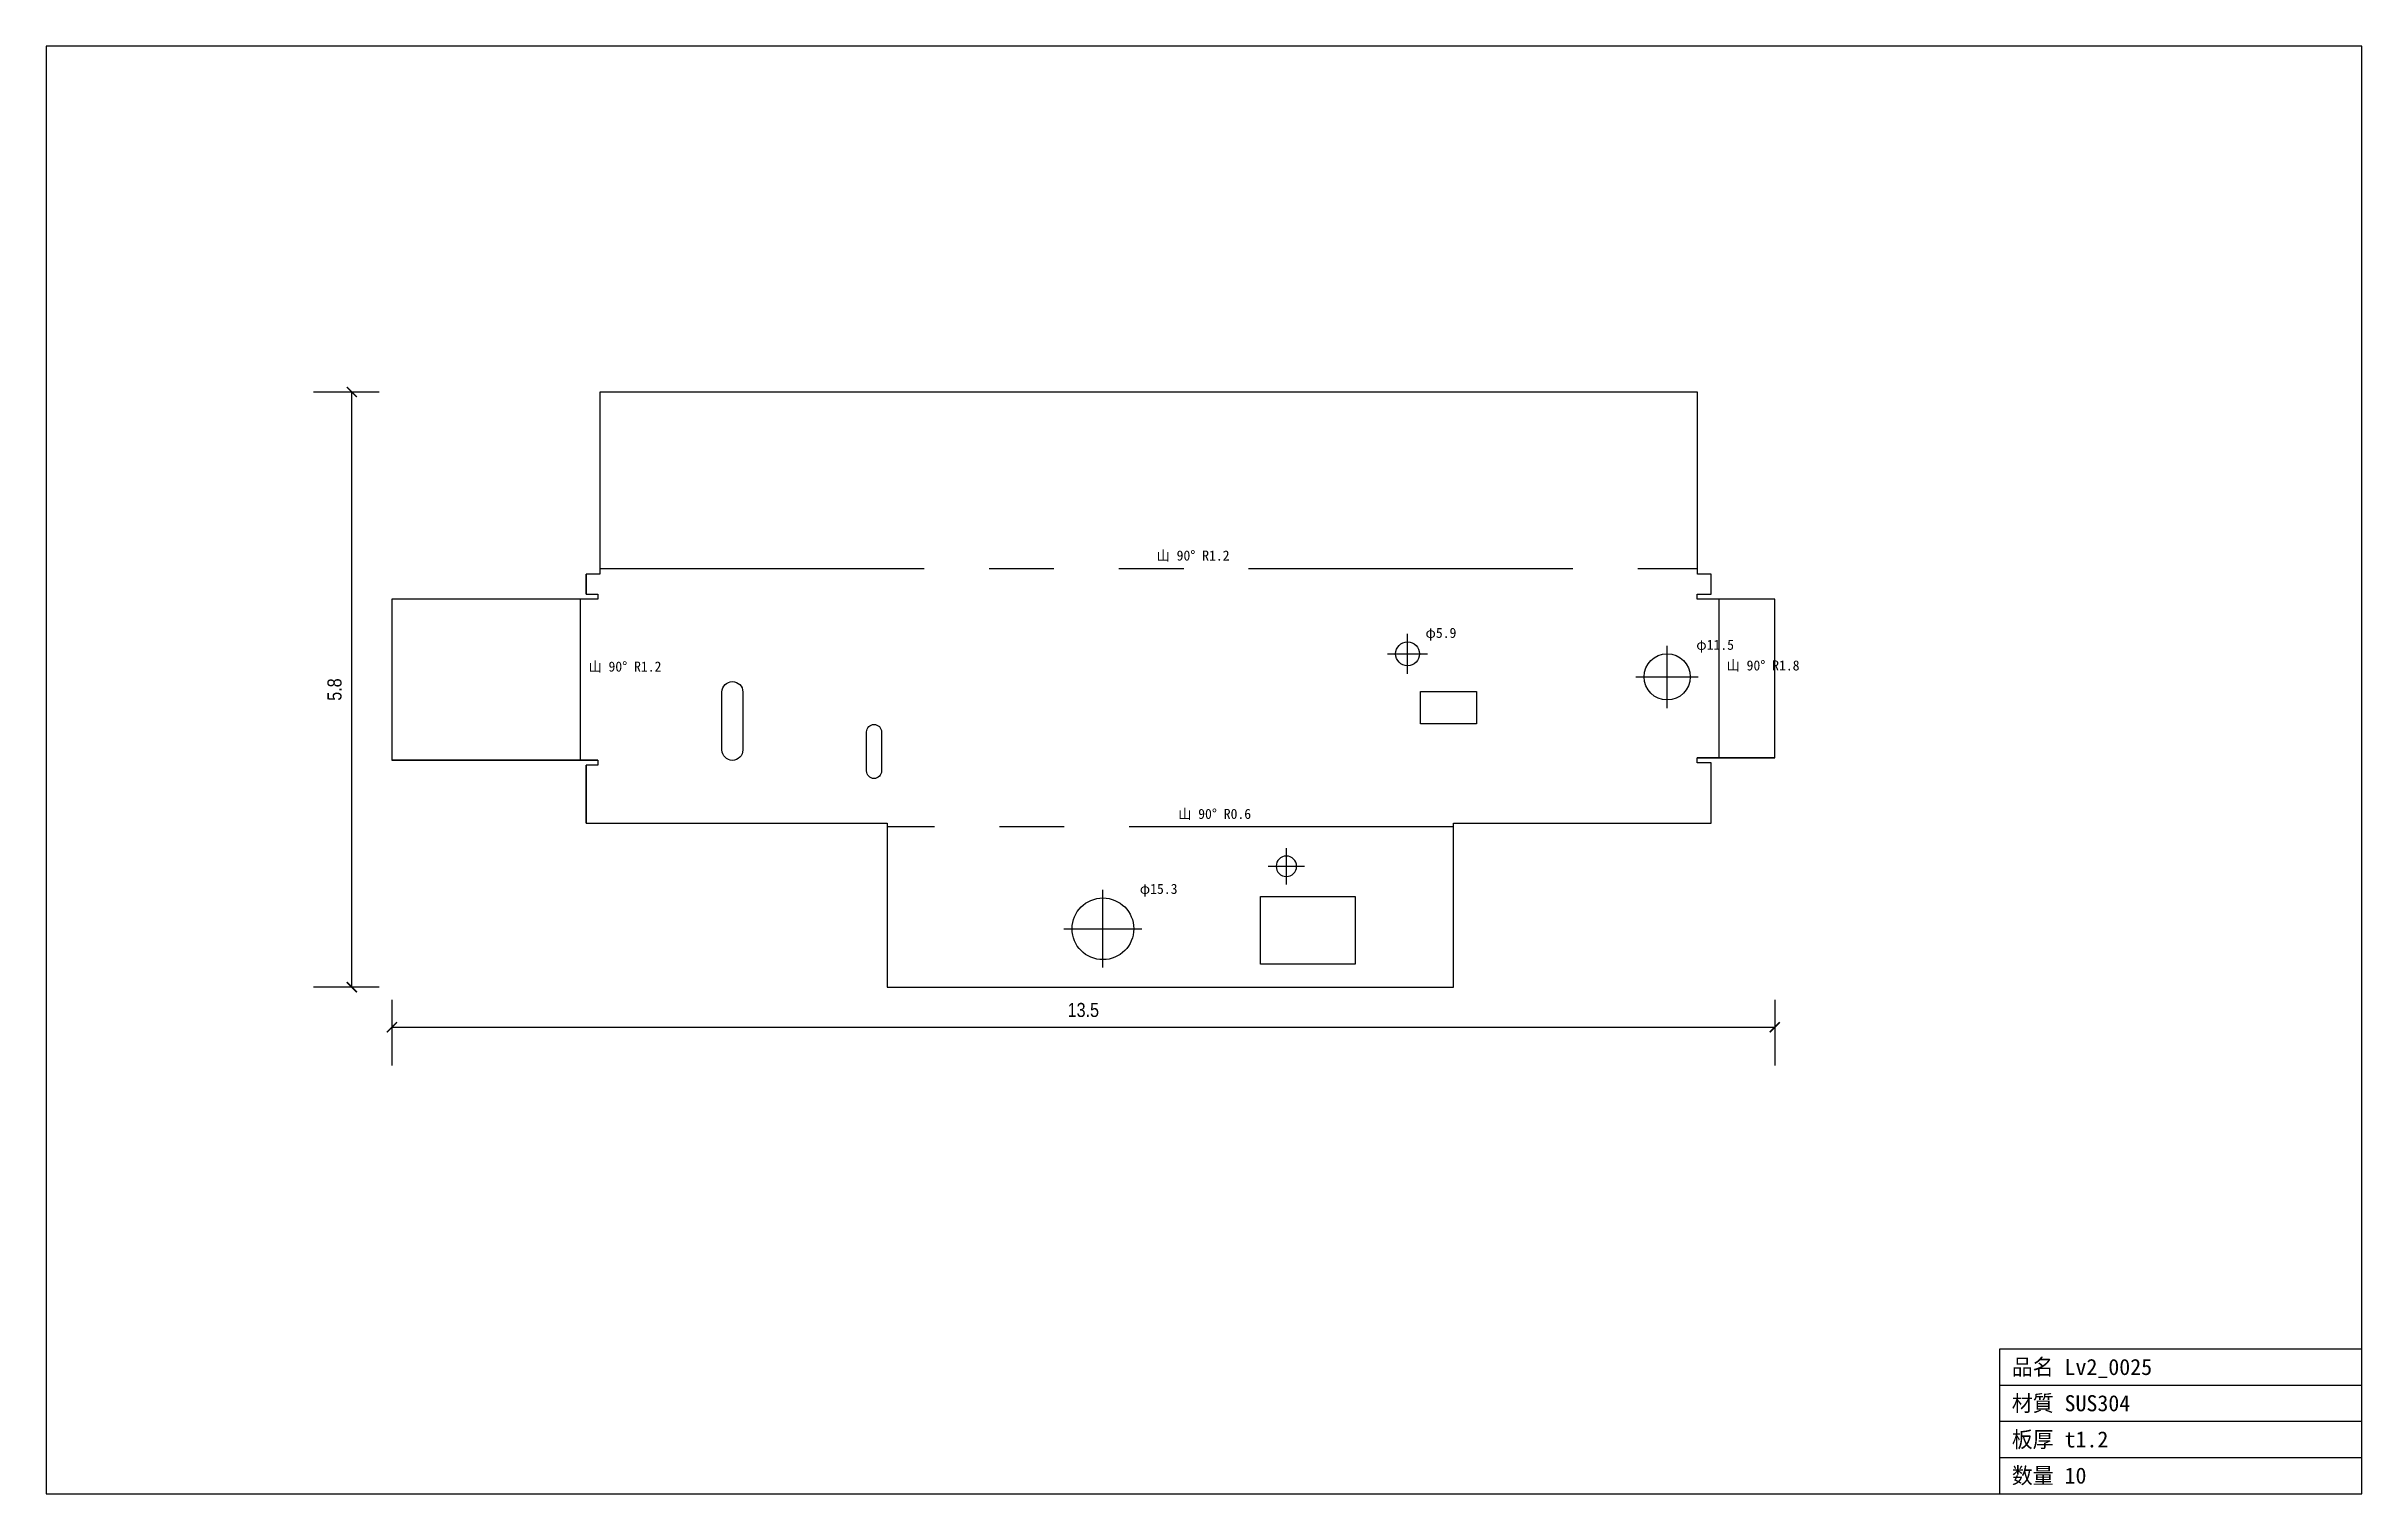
# Model space of a CAD drawing. Header units: inches. Extents: x -5.3 to 17.4, y -6.6 to 7.6.
import ezdxf

# ---------------------------------------------------------------- set-up
doc = ezdxf.new("R2010")
doc.units = ezdxf.units.IN
doc.linetypes.add('CENTER', pattern=[5.08, 3.175, -0.635, 0.635, -0.635])
doc.linetypes.add('PHANTOM', pattern=[6.35, 3.175, -0.635, 0.635, -0.635, 0.635, -0.635])
for name, color, linetype in [('10', 7, 'Continuous'), ('11', 7, 'Continuous'), ('18', 7, 'Continuous'), ('19', 7, 'Continuous'), ('5', 7, 'Continuous'), ('6', 7, 'Continuous')]:
    doc.layers.add(name, color=color, linetype=linetype)
doc.styles.add('OpenSansCondensed-Light', font='OpenSansCondensed-Light.ttf')
doc.dimstyles.new('EZDXF', dxfattribs={"dimtxt": 0.25, "dimasz": 0.175, "dimexe": 0.375, "dimexo": 0.125, "dimgap": 0.1, "dimtad": 1, "dimlfac": 100, "dimzin": 12, "dimdsep": 46, "dimtxsty": 'OpenSansCondensed-Light', "dimblk": 'ARCHTICK', "dimcen": 2.5, "dimazin": 3, "dimtfac": 0.5, "dimtmove": 2, "dimatfit": 3})

# ---------------------------------------------------------------- blocks, each defined once
blk = doc.blocks.new('_ARCHTICK')
at = {"color": 0, "linetype": 'BYBLOCK', "const_width": 0.15}
blk.add_lwpolyline([(-0.5, -0.5), (0.5, 0.5)], dxfattribs=at)

msp = doc.modelspace()

# ---------------------------------------------------------------- linework, layer by layer
at = {"layer": '11', "color": 7, "linetype": 'CONTINUOUS'}
for p, q in [((10.878, 4.221), (0.134, 4.221)), ((0.134, 4.221), (0.134, 2.976)), ((10.878, 3.773), (10.878, 4.221)), ((10.878, 3.118), (10.878, 3.773)), ((0.134, 2.976), (0.134, 2.437)), ((10.878, 2.437), (10.878, 3.118)), ((0.134, 2.437), (0, 2.437)), ((0, 2.437), (0, 2.241)), ((0, 2.241), (0, 2.437)), ((11.012, 2.437), (10.879, 2.437)), ((11.012, 2.241), (11.012, 2.437)), ((0.114, 2.194), (-1.902, 2.194)), ((-1.902, 2.194), (-1.902, 1.185)), ((0, 2.241), (0.114, 2.241)), ((0.114, 2.241), (0.114, 2.194)), ((10.875, 2.194), (10.875, 2.241)), ((10.875, 2.241), (11.012, 2.241)), ((11.069, 2.194), (10.875, 2.194)), ((11.199, 2.194), (11.069, 2.194)), ((11.375, 2.194), (11.199, 2.194)), ((11.635, 2.194), (11.375, 2.194)), ((11.635, 1.83), (11.635, 2.194)), ((11.635, 1.436), (11.635, 1.83)), ((11.635, 1.169), (11.635, 1.436)), ((-1.902, 1.185), (-1.902, 0.616)), ((11.635, 0.639), (11.635, 1.169)), ((-1.902, 0.616), (0.114, 0.616)), ((0.114, 0.616), (-1.902, 0.616)), ((0.114, 0.569), (0, 0.569)), ((0, 0.569), (0, 0.239)), ((0, 0), (0, 0.569)), ((0.114, 0.616), (0.114, 0.569)), ((10.875, 0.591), (10.875, 0.639)), ((10.875, 0.639), (11.082, 0.639)), ((11.635, 0.639), (10.875, 0.639)), ((11.012, 0.591), (10.875, 0.591)), ((11.012, 0), (11.012, 0.591)), ((11.082, 0.639), (11.141, 0.639)), ((11.141, 0.639), (11.325, 0.639)), ((11.325, 0.639), (11.635, 0.639)), ((0, 0.239), (0, 0)), ((0, 0), (0.865, 0)), ((0.865, 0), (1.294, 0)), ((1.294, 0), (1.77, 0)), ((1.77, 0), (2.945, 0)), ((2.945, 0), (2.945, -0.387)), ((8.49, -0.669), (8.49, 0)), ((8.49, 0), (11.012, 0)), ((2.945, -0.387), (2.945, -0.965)), ((8.49, -0.808), (8.49, -0.669)), ((8.49, -1.283), (8.49, -0.808)), ((2.945, -0.965), (2.945, -1.605)), ((8.49, -1.605), (8.49, -1.283)), ((2.945, -1.605), (8.49, -1.605))]:
    msp.add_line(p, q, dxfattribs=at)
for points in [[(1.329, 0.717), (1.329, 1.284, -1), (1.533, 1.284), (1.533, 0.717, -1)], [(2.744, 0.511), (2.744, 0.893, -1), (2.891, 0.893), (2.891, 0.511, -1)]]:
    msp.add_lwpolyline(points, format="xyb", close=True, dxfattribs=at)
for points in [[(8.168, 0.971), (8.168, 1.288), (8.715, 1.288), (8.715, 0.971)], [(7.527, -0.719), (7.527, -1.381), (6.601, -1.381), (6.601, -0.719)]]:
    msp.add_lwpolyline(points, close=True, dxfattribs=at)
for centre, radius in [((8.041, 1.658), 0.117), ((10.582, 1.432), 0.226), ((5.058, -1.034), 0.302)]:
    msp.add_circle(centre, radius, dxfattribs=at)
for start, end in [(0, 180), (180, 0)]:
    msp.add_arc((6.854, -0.422), 0.1, start, end, dxfattribs=at)
at = {"layer": '18', "color": 1, "linetype": 'CENTER'}
for p, q in [((8.041, 1.463), (8.041, 1.854)), ((7.845, 1.658), (8.236, 1.658)), ((10.582, 1.127), (10.582, 1.737)), ((10.277, 1.432), (10.887, 1.432)), ((6.675, -0.422), (7.033, -0.422)), ((6.854, -0.601), (6.854, -0.243)), ((5.058, -1.414), (5.058, -0.653)), ((4.677, -1.034), (5.438, -1.034))]:
    msp.add_line(p, q, dxfattribs=at)
at = {"layer": '5', "color": 7, "linetype": 'CONTINUOUS'}
for p, q in [((17.382, 7.605), (-5.286, 7.605)), ((-5.286, 7.605), (-5.286, -6.564)), ((17.382, -6.564), (17.382, 7.605)), ((13.838, -6.564), (13.838, -5.146)), ((13.838, -5.146), (17.382, -5.146)), ((13.838, -5.501), (17.382, -5.501)), ((13.838, -5.855), (17.382, -5.855)), ((13.838, -6.209), (17.382, -6.209)), ((-5.286, -6.564), (17.382, -6.564))]:
    msp.add_line(p, q, dxfattribs=at)
at = {"layer": '6', "color": 1, "linetype": 'PHANTOM'}
for p, q in [((0.134, 2.492), (10.878, 2.492)), ((-0.056, 0.616), (-0.056, 2.194)), ((11.087, 2.194), (11.087, 0.639)), ((8.49, -0.037), (2.945, -0.037))]:
    msp.add_line(p, q, dxfattribs=at)

# ---------------------------------------------------------------- texts
at = {"layer": '19', "color": 2}
for s, height, p in [('山 90° R1.2', 0.0984, (5.585, 2.571)), ('φ5.9', 0.0984, (8.216, 1.814)), ('山 90° R1.2', 0.0984, (0.023, 1.484)), ('φ11.5', 0.0984, (10.867, 1.697)), ('山 90° R1.8', 0.0984, (11.165, 1.495)), ('山 90° R0.6', 0.0984, (5.796, 0.042)), ('φ15.3', 0.0984, (5.419, -0.692)), ('品名 Lv2_0025', 0.15748, (13.956, -5.402)), ('材質 SUS304', 0.1575, (13.956, -5.757)), ('板厚 t1.2', 0.1575, (13.956, -6.111)), ('数量 10', 0.1575, (13.956, -6.465))]:
    msp.add_text(s, height=height, dxfattribs=at).set_placement(p)

# ---------------------------------------------------------------- dimensions: what is measured, and where the dimension line sits
at = {"layer": '10', "color": 2}
msp.add_linear_dim(base=(-2.295, -1.605), p1=(-1.902, -1.605), p2=(-1.902, 4.221), angle=90, dimstyle='EZDXF', override={"dimtxt": 0.137795, "dimasz": 0.098425, "dimdec": 1, "dimlfac": 1}, dxfattribs=at).render()
msp.add_linear_dim(base=(-1.902, -1.998), p1=(-1.902, -1.605), p2=(11.635, -1.605), dimstyle='EZDXF', override={"dimtxt": 0.137795, "dimasz": 0.098425, "dimdec": 1, "dimlfac": 1}, dxfattribs=at).render()

doc.saveas('drawing.dxf')
